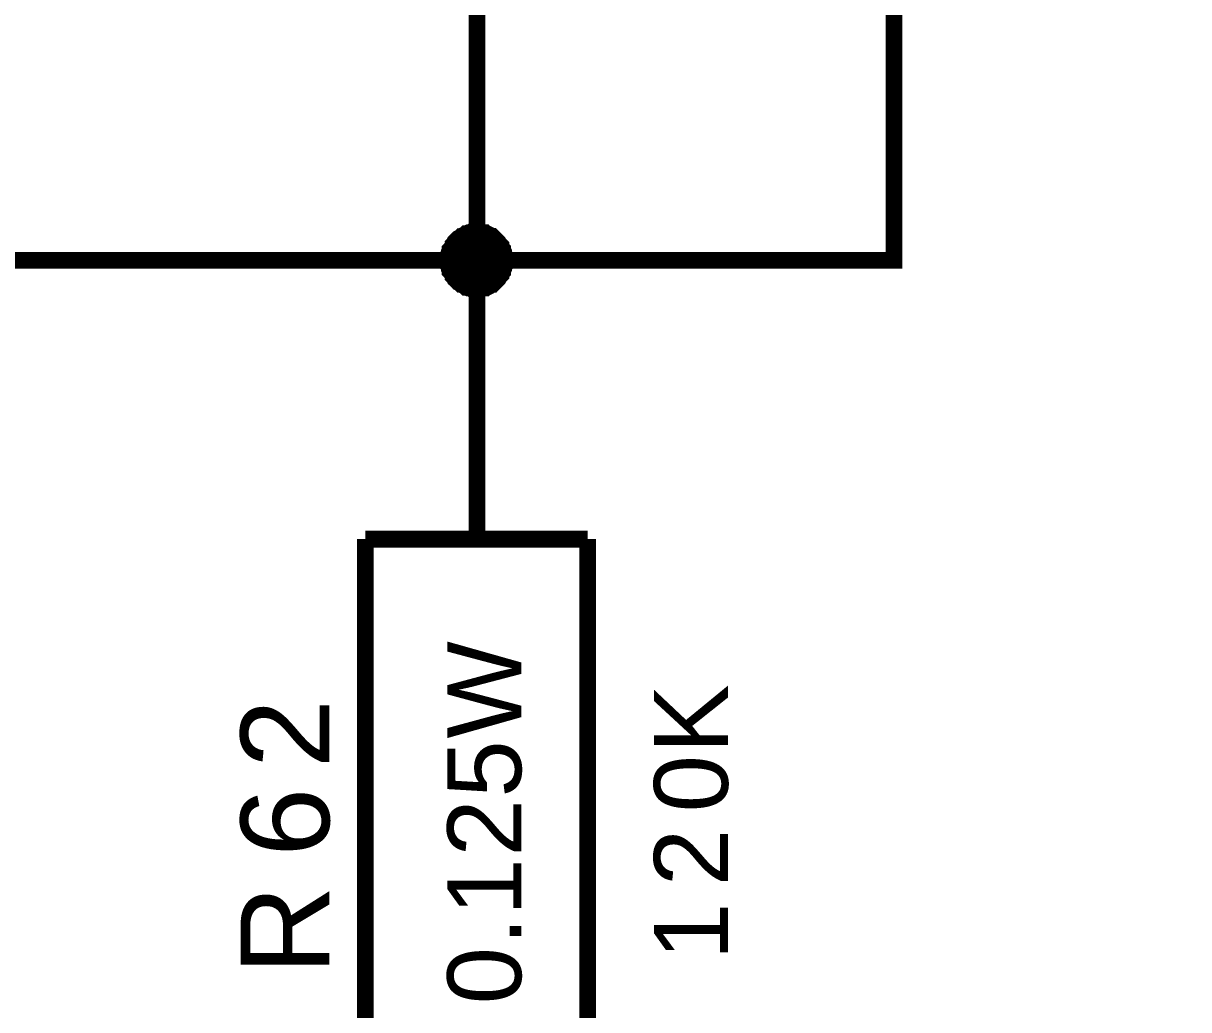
# Model space of a CAD drawing. Header units: millimetres. Extents: x -2024 to 917, y -725 to 13.
# Drawn here: x -1977.02 to -1956.12, y -235.11 to -217.41 of the extents above; entities that cross this region are included whole.
import ezdxf

# ---------------------------------------------------------------- set-up
doc = ezdxf.new("R2010")
doc.units = ezdxf.units.MM
doc.styles.get("Standard").update_dxf_attribs({"font": 'arial.ttf'})

msp = doc.modelspace()

# ---------------------------------------------------------------- linework, layer by layer
at = {"color": 7}
for points, const_width in [([(-1968.883, -221.663), (-1961.402, -221.663), (-1961.402, -186.658), (-1898.921, -186.658)], 0.3), ([(-1968.883, -211.662), (-1968.883, -221.663), (-1968.883, -224.164)], 0.3), ([(-1969.396, -221.663), (-1969.396, -221.63), (-1969.396, -221.614), (-1969.396, -221.581), (-1969.379, -221.564), (-1969.379, -221.531), (-1969.379, -221.514), (-1969.363, -221.481), (-1969.363, -221.465), (-1969.346, -221.448), (-1969.329, -221.415), (-1969.313, -221.398), (-1969.313, -221.382), (-1969.296, -221.365), (-1969.28, -221.332), (-1969.263, -221.316), (-1969.247, -221.299), (-1969.23, -221.283), (-1969.214, -221.266), (-1969.181, -221.249), (-1969.164, -221.233), (-1969.147, -221.233), (-1969.131, -221.216), (-1969.098, -221.2), (-1969.081, -221.183), (-1969.065, -221.183), (-1969.032, -221.167), (-1969.015, -221.167), (-1968.982, -221.167), (-1968.965, -221.15), (-1968.932, -221.15), (-1968.916, -221.15), (-1968.883, -221.15)], 0.3), ([(-1969.396, -221.663), (-1969.396, -221.63), (-1969.396, -221.614), (-1969.396, -221.581), (-1969.379, -221.564), (-1969.379, -221.531), (-1969.379, -221.514), (-1969.363, -221.481), (-1969.363, -221.465), (-1969.346, -221.448), (-1969.329, -221.415), (-1969.313, -221.398), (-1969.313, -221.382), (-1969.296, -221.365), (-1969.28, -221.332), (-1969.263, -221.316), (-1969.247, -221.299), (-1969.23, -221.283), (-1969.214, -221.266), (-1969.181, -221.249), (-1969.164, -221.233), (-1969.147, -221.233), (-1969.131, -221.216), (-1969.098, -221.2), (-1969.081, -221.183), (-1969.065, -221.183), (-1969.032, -221.167), (-1969.015, -221.167), (-1968.982, -221.167), (-1968.965, -221.15), (-1968.932, -221.15), (-1968.916, -221.15), (-1968.883, -221.15)], 0.3), ([(-1969.396, -221.663), (-1969.396, -221.63), (-1969.396, -221.614), (-1969.396, -221.581), (-1969.379, -221.564), (-1969.379, -221.531), (-1969.379, -221.514), (-1969.363, -221.481), (-1969.363, -221.465), (-1969.346, -221.448), (-1969.329, -221.415), (-1969.313, -221.398), (-1969.313, -221.382), (-1969.296, -221.365), (-1969.28, -221.332), (-1969.263, -221.316), (-1969.247, -221.299), (-1969.23, -221.283), (-1969.214, -221.266), (-1969.181, -221.249), (-1969.164, -221.233), (-1969.147, -221.233), (-1969.131, -221.216), (-1969.098, -221.2), (-1969.081, -221.183), (-1969.065, -221.183), (-1969.032, -221.167), (-1969.015, -221.167), (-1968.982, -221.167), (-1968.965, -221.15), (-1968.932, -221.15), (-1968.916, -221.15), (-1968.883, -221.15)], 0.3), ([(-1969.396, -221.663), (-1969.396, -221.63), (-1969.396, -221.614), (-1969.396, -221.581), (-1969.379, -221.564), (-1969.379, -221.531), (-1969.379, -221.514), (-1969.363, -221.481), (-1969.363, -221.465), (-1969.346, -221.448), (-1969.329, -221.415), (-1969.313, -221.398), (-1969.313, -221.382), (-1969.296, -221.365), (-1969.28, -221.332), (-1969.263, -221.316), (-1969.247, -221.299), (-1969.23, -221.283), (-1969.214, -221.266), (-1969.181, -221.249), (-1969.164, -221.233), (-1969.147, -221.233), (-1969.131, -221.216), (-1969.098, -221.2), (-1969.081, -221.183), (-1969.065, -221.183), (-1969.032, -221.167), (-1969.015, -221.167), (-1968.982, -221.167), (-1968.965, -221.15), (-1968.932, -221.15), (-1968.916, -221.15), (-1968.883, -221.15)], 0.3), ([(-1969.396, -221.663), (-1969.396, -221.63), (-1969.396, -221.614), (-1969.396, -221.581), (-1969.379, -221.564), (-1969.379, -221.531), (-1969.379, -221.514), (-1969.363, -221.481), (-1969.363, -221.465), (-1969.346, -221.448), (-1969.329, -221.415), (-1969.313, -221.398), (-1969.313, -221.382), (-1969.296, -221.365), (-1969.28, -221.332), (-1969.263, -221.316), (-1969.247, -221.299), (-1969.23, -221.283), (-1969.214, -221.266), (-1969.181, -221.249), (-1969.164, -221.233), (-1969.147, -221.233), (-1969.131, -221.216), (-1969.098, -221.2), (-1969.081, -221.183), (-1969.065, -221.183), (-1969.032, -221.167), (-1969.015, -221.167), (-1968.982, -221.167), (-1968.965, -221.15), (-1968.932, -221.15), (-1968.916, -221.15), (-1968.883, -221.15)], 0.3), ([(-1969.396, -221.663), (-1969.396, -221.63), (-1969.396, -221.614), (-1969.396, -221.581), (-1969.379, -221.564), (-1969.379, -221.531), (-1969.379, -221.514), (-1969.363, -221.481), (-1969.363, -221.465), (-1969.346, -221.448), (-1969.329, -221.415), (-1969.313, -221.398), (-1969.313, -221.382), (-1969.296, -221.365), (-1969.28, -221.332), (-1969.263, -221.316), (-1969.247, -221.299), (-1969.23, -221.283), (-1969.214, -221.266), (-1969.181, -221.249), (-1969.164, -221.233), (-1969.147, -221.233), (-1969.131, -221.216), (-1969.098, -221.2), (-1969.081, -221.183), (-1969.065, -221.183), (-1969.032, -221.167), (-1969.015, -221.167), (-1968.982, -221.167), (-1968.965, -221.15), (-1968.932, -221.15), (-1968.916, -221.15), (-1968.883, -221.15)], 0.3), ([(-1969.396, -221.663), (-1969.396, -221.63), (-1969.396, -221.614), (-1969.396, -221.581), (-1969.379, -221.564), (-1969.379, -221.531), (-1969.379, -221.514), (-1969.363, -221.481), (-1969.363, -221.465), (-1969.346, -221.448), (-1969.329, -221.415), (-1969.313, -221.398), (-1969.313, -221.382), (-1969.296, -221.365), (-1969.28, -221.332), (-1969.263, -221.316), (-1969.247, -221.299), (-1969.23, -221.283), (-1969.214, -221.266), (-1969.181, -221.249), (-1969.164, -221.233), (-1969.147, -221.233), (-1969.131, -221.216), (-1969.098, -221.2), (-1969.081, -221.183), (-1969.065, -221.183), (-1969.032, -221.167), (-1969.015, -221.167), (-1968.982, -221.167), (-1968.965, -221.15), (-1968.932, -221.15), (-1968.916, -221.15), (-1968.883, -221.15)], 0.0991), ([(-1969.396, -221.663), (-1969.396, -221.63), (-1969.396, -221.614), (-1969.396, -221.581), (-1969.379, -221.564), (-1969.379, -221.531), (-1969.379, -221.514), (-1969.363, -221.481), (-1969.363, -221.465), (-1969.346, -221.448), (-1969.329, -221.415), (-1969.313, -221.398), (-1969.313, -221.382), (-1969.296, -221.365), (-1969.28, -221.332), (-1969.263, -221.316), (-1969.247, -221.299), (-1969.23, -221.283), (-1969.214, -221.266), (-1969.181, -221.249), (-1969.164, -221.233), (-1969.147, -221.233), (-1969.131, -221.216), (-1969.098, -221.2), (-1969.081, -221.183), (-1969.065, -221.183), (-1969.032, -221.167), (-1969.015, -221.167), (-1968.982, -221.167), (-1968.965, -221.15), (-1968.932, -221.15), (-1968.916, -221.15), (-1968.883, -221.15)], 0.0991), ([(-1969.396, -221.663), (-1969.396, -221.63), (-1969.396, -221.614), (-1969.396, -221.581), (-1969.379, -221.564), (-1969.379, -221.531), (-1969.379, -221.514), (-1969.363, -221.481), (-1969.363, -221.465), (-1969.346, -221.448), (-1969.329, -221.415), (-1969.313, -221.398), (-1969.313, -221.382), (-1969.296, -221.365), (-1969.28, -221.332), (-1969.263, -221.316), (-1969.247, -221.299), (-1969.23, -221.283), (-1969.214, -221.266), (-1969.181, -221.249), (-1969.164, -221.233), (-1969.147, -221.233), (-1969.131, -221.216), (-1969.098, -221.2), (-1969.081, -221.183), (-1969.065, -221.183), (-1969.032, -221.167), (-1969.015, -221.167), (-1968.982, -221.167), (-1968.965, -221.15), (-1968.932, -221.15), (-1968.916, -221.15), (-1968.883, -221.15)], 0.0991), ([(-1969.396, -221.663), (-1969.396, -221.63), (-1969.396, -221.614), (-1969.396, -221.581), (-1969.379, -221.564), (-1969.379, -221.531), (-1969.379, -221.514), (-1969.363, -221.481), (-1969.363, -221.465), (-1969.346, -221.448), (-1969.329, -221.415), (-1969.313, -221.398), (-1969.313, -221.382), (-1969.296, -221.365), (-1969.28, -221.332), (-1969.263, -221.316), (-1969.247, -221.299), (-1969.23, -221.283), (-1969.214, -221.266), (-1969.181, -221.249), (-1969.164, -221.233), (-1969.147, -221.233), (-1969.131, -221.216), (-1969.098, -221.2), (-1969.081, -221.183), (-1969.065, -221.183), (-1969.032, -221.167), (-1969.015, -221.167), (-1968.982, -221.167), (-1968.965, -221.15), (-1968.932, -221.15), (-1968.916, -221.15), (-1968.883, -221.15)], 0.0991), ([(-1969.396, -221.663), (-1969.396, -221.63), (-1969.396, -221.614), (-1969.396, -221.581), (-1969.379, -221.564), (-1969.379, -221.531), (-1969.379, -221.514), (-1969.363, -221.481), (-1969.363, -221.465), (-1969.346, -221.448), (-1969.329, -221.415), (-1969.313, -221.398), (-1969.313, -221.382), (-1969.296, -221.365), (-1969.28, -221.332), (-1969.263, -221.316), (-1969.247, -221.299), (-1969.23, -221.283), (-1969.214, -221.266), (-1969.181, -221.249), (-1969.164, -221.233), (-1969.147, -221.233), (-1969.131, -221.216), (-1969.098, -221.2), (-1969.081, -221.183), (-1969.065, -221.183), (-1969.032, -221.167), (-1969.015, -221.167), (-1968.982, -221.167), (-1968.965, -221.15), (-1968.932, -221.15), (-1968.916, -221.15), (-1968.883, -221.15)], 0.0991), ([(-1969.396, -221.663), (-1969.396, -221.63), (-1969.396, -221.614), (-1969.396, -221.581), (-1969.379, -221.564), (-1969.379, -221.531), (-1969.379, -221.514), (-1969.363, -221.481), (-1969.363, -221.465), (-1969.346, -221.448), (-1969.329, -221.415), (-1969.313, -221.398), (-1969.313, -221.382), (-1969.296, -221.365), (-1969.28, -221.332), (-1969.263, -221.316), (-1969.247, -221.299), (-1969.23, -221.283), (-1969.214, -221.266), (-1969.181, -221.249), (-1969.164, -221.233), (-1969.147, -221.233), (-1969.131, -221.216), (-1969.098, -221.2), (-1969.081, -221.183), (-1969.065, -221.183), (-1969.032, -221.167), (-1969.015, -221.167), (-1968.982, -221.167), (-1968.965, -221.15), (-1968.932, -221.15), (-1968.916, -221.15), (-1968.883, -221.15)], 0.0991), ([(-1968.883, -221.15), (-1968.883, -221.15)], 0.3), ([(-1968.883, -221.15), (-1968.866, -221.15), (-1968.833, -221.15), (-1968.816, -221.15), (-1968.783, -221.167), (-1968.767, -221.167), (-1968.734, -221.167), (-1968.717, -221.183), (-1968.701, -221.183), (-1968.667, -221.2), (-1968.651, -221.216), (-1968.634, -221.233), (-1968.601, -221.233), (-1968.585, -221.249), (-1968.568, -221.266), (-1968.552, -221.283), (-1968.535, -221.299), (-1968.518, -221.316), (-1968.502, -221.332), (-1968.485, -221.365), (-1968.469, -221.382), (-1968.452, -221.398), (-1968.452, -221.415), (-1968.436, -221.448), (-1968.419, -221.465), (-1968.419, -221.481), (-1968.403, -221.514), (-1968.403, -221.531), (-1968.403, -221.564), (-1968.386, -221.581), (-1968.386, -221.614), (-1968.386, -221.63), (-1968.386, -221.663)], 0.3), ([(-1968.883, -221.15), (-1968.883, -221.15)], 0.3), ([(-1968.883, -221.15), (-1968.866, -221.15), (-1968.833, -221.15), (-1968.816, -221.15), (-1968.783, -221.167), (-1968.767, -221.167), (-1968.734, -221.167), (-1968.717, -221.183), (-1968.701, -221.183), (-1968.667, -221.2), (-1968.651, -221.216), (-1968.634, -221.233), (-1968.601, -221.233), (-1968.585, -221.249), (-1968.568, -221.266), (-1968.552, -221.283), (-1968.535, -221.299), (-1968.518, -221.316), (-1968.502, -221.332), (-1968.485, -221.365), (-1968.469, -221.382), (-1968.452, -221.398), (-1968.452, -221.415), (-1968.436, -221.448), (-1968.419, -221.465), (-1968.419, -221.481), (-1968.403, -221.514), (-1968.403, -221.531), (-1968.403, -221.564), (-1968.386, -221.581), (-1968.386, -221.614), (-1968.386, -221.63), (-1968.386, -221.663)], 0.3), ([(-1968.883, -221.15), (-1968.883, -221.15)], 0.3), ([(-1968.883, -221.15), (-1968.866, -221.15), (-1968.833, -221.15), (-1968.816, -221.15), (-1968.783, -221.167), (-1968.767, -221.167), (-1968.734, -221.167), (-1968.717, -221.183), (-1968.701, -221.183), (-1968.667, -221.2), (-1968.651, -221.216), (-1968.634, -221.233), (-1968.601, -221.233), (-1968.585, -221.249), (-1968.568, -221.266), (-1968.552, -221.283), (-1968.535, -221.299), (-1968.518, -221.316), (-1968.502, -221.332), (-1968.485, -221.365), (-1968.469, -221.382), (-1968.452, -221.398), (-1968.452, -221.415), (-1968.436, -221.448), (-1968.419, -221.465), (-1968.419, -221.481), (-1968.403, -221.514), (-1968.403, -221.531), (-1968.403, -221.564), (-1968.386, -221.581), (-1968.386, -221.614), (-1968.386, -221.63), (-1968.386, -221.663)], 0.3), ([(-1968.883, -221.15), (-1968.883, -221.15)], 0.3), ([(-1968.883, -221.15), (-1968.866, -221.15), (-1968.833, -221.15), (-1968.816, -221.15), (-1968.783, -221.167), (-1968.767, -221.167), (-1968.734, -221.167), (-1968.717, -221.183), (-1968.701, -221.183), (-1968.667, -221.2), (-1968.651, -221.216), (-1968.634, -221.233), (-1968.601, -221.233), (-1968.585, -221.249), (-1968.568, -221.266), (-1968.552, -221.283), (-1968.535, -221.299), (-1968.518, -221.316), (-1968.502, -221.332), (-1968.485, -221.365), (-1968.469, -221.382), (-1968.452, -221.398), (-1968.452, -221.415), (-1968.436, -221.448), (-1968.419, -221.465), (-1968.419, -221.481), (-1968.403, -221.514), (-1968.403, -221.531), (-1968.403, -221.564), (-1968.386, -221.581), (-1968.386, -221.614), (-1968.386, -221.63), (-1968.386, -221.663)], 0.3), ([(-1968.883, -221.15), (-1968.883, -221.15)], 0.3), ([(-1968.883, -221.15), (-1968.866, -221.15), (-1968.833, -221.15), (-1968.816, -221.15), (-1968.783, -221.167), (-1968.767, -221.167), (-1968.734, -221.167), (-1968.717, -221.183), (-1968.701, -221.183), (-1968.667, -221.2), (-1968.651, -221.216), (-1968.634, -221.233), (-1968.601, -221.233), (-1968.585, -221.249), (-1968.568, -221.266), (-1968.552, -221.283), (-1968.535, -221.299), (-1968.518, -221.316), (-1968.502, -221.332), (-1968.485, -221.365), (-1968.469, -221.382), (-1968.452, -221.398), (-1968.452, -221.415), (-1968.436, -221.448), (-1968.419, -221.465), (-1968.419, -221.481), (-1968.403, -221.514), (-1968.403, -221.531), (-1968.403, -221.564), (-1968.386, -221.581), (-1968.386, -221.614), (-1968.386, -221.63), (-1968.386, -221.663)], 0.3), ([(-1968.883, -221.15), (-1968.883, -221.15)], 0.3), ([(-1968.883, -221.15), (-1968.866, -221.15), (-1968.833, -221.15), (-1968.816, -221.15), (-1968.783, -221.167), (-1968.767, -221.167), (-1968.734, -221.167), (-1968.717, -221.183), (-1968.701, -221.183), (-1968.667, -221.2), (-1968.651, -221.216), (-1968.634, -221.233), (-1968.601, -221.233), (-1968.585, -221.249), (-1968.568, -221.266), (-1968.552, -221.283), (-1968.535, -221.299), (-1968.518, -221.316), (-1968.502, -221.332), (-1968.485, -221.365), (-1968.469, -221.382), (-1968.452, -221.398), (-1968.452, -221.415), (-1968.436, -221.448), (-1968.419, -221.465), (-1968.419, -221.481), (-1968.403, -221.514), (-1968.403, -221.531), (-1968.403, -221.564), (-1968.386, -221.581), (-1968.386, -221.614), (-1968.386, -221.63), (-1968.386, -221.663)], 0.3), ([(-1968.883, -221.15), (-1968.883, -221.15)], 0.0991), ([(-1968.883, -221.15), (-1968.866, -221.15), (-1968.833, -221.15), (-1968.816, -221.15), (-1968.783, -221.167), (-1968.767, -221.167), (-1968.734, -221.167), (-1968.717, -221.183), (-1968.701, -221.183), (-1968.667, -221.2), (-1968.651, -221.216), (-1968.634, -221.233), (-1968.601, -221.233), (-1968.585, -221.249), (-1968.568, -221.266), (-1968.552, -221.283), (-1968.535, -221.299), (-1968.518, -221.316), (-1968.502, -221.332), (-1968.485, -221.365), (-1968.469, -221.382), (-1968.452, -221.398), (-1968.452, -221.415), (-1968.436, -221.448), (-1968.419, -221.465), (-1968.419, -221.481), (-1968.403, -221.514), (-1968.403, -221.531), (-1968.403, -221.564), (-1968.386, -221.581), (-1968.386, -221.614), (-1968.386, -221.63), (-1968.386, -221.663)], 0.0991), ([(-1968.883, -221.15), (-1968.883, -221.15)], 0.0991), ([(-1968.883, -221.15), (-1968.866, -221.15), (-1968.833, -221.15), (-1968.816, -221.15), (-1968.783, -221.167), (-1968.767, -221.167), (-1968.734, -221.167), (-1968.717, -221.183), (-1968.701, -221.183), (-1968.667, -221.2), (-1968.651, -221.216), (-1968.634, -221.233), (-1968.601, -221.233), (-1968.585, -221.249), (-1968.568, -221.266), (-1968.552, -221.283), (-1968.535, -221.299), (-1968.518, -221.316), (-1968.502, -221.332), (-1968.485, -221.365), (-1968.469, -221.382), (-1968.452, -221.398), (-1968.452, -221.415), (-1968.436, -221.448), (-1968.419, -221.465), (-1968.419, -221.481), (-1968.403, -221.514), (-1968.403, -221.531), (-1968.403, -221.564), (-1968.386, -221.581), (-1968.386, -221.614), (-1968.386, -221.63), (-1968.386, -221.663)], 0.0991), ([(-1968.883, -221.15), (-1968.883, -221.15)], 0.0991), ([(-1968.883, -221.15), (-1968.866, -221.15), (-1968.833, -221.15), (-1968.816, -221.15), (-1968.783, -221.167), (-1968.767, -221.167), (-1968.734, -221.167), (-1968.717, -221.183), (-1968.701, -221.183), (-1968.667, -221.2), (-1968.651, -221.216), (-1968.634, -221.233), (-1968.601, -221.233), (-1968.585, -221.249), (-1968.568, -221.266), (-1968.552, -221.283), (-1968.535, -221.299), (-1968.518, -221.316), (-1968.502, -221.332), (-1968.485, -221.365), (-1968.469, -221.382), (-1968.452, -221.398), (-1968.452, -221.415), (-1968.436, -221.448), (-1968.419, -221.465), (-1968.419, -221.481), (-1968.403, -221.514), (-1968.403, -221.531), (-1968.403, -221.564), (-1968.386, -221.581), (-1968.386, -221.614), (-1968.386, -221.63), (-1968.386, -221.663)], 0.0991), ([(-1968.883, -221.15), (-1968.883, -221.15)], 0.0991), ([(-1968.883, -221.15), (-1968.866, -221.15), (-1968.833, -221.15), (-1968.816, -221.15), (-1968.783, -221.167), (-1968.767, -221.167), (-1968.734, -221.167), (-1968.717, -221.183), (-1968.701, -221.183), (-1968.667, -221.2), (-1968.651, -221.216), (-1968.634, -221.233), (-1968.601, -221.233), (-1968.585, -221.249), (-1968.568, -221.266), (-1968.552, -221.283), (-1968.535, -221.299), (-1968.518, -221.316), (-1968.502, -221.332), (-1968.485, -221.365), (-1968.469, -221.382), (-1968.452, -221.398), (-1968.452, -221.415), (-1968.436, -221.448), (-1968.419, -221.465), (-1968.419, -221.481), (-1968.403, -221.514), (-1968.403, -221.531), (-1968.403, -221.564), (-1968.386, -221.581), (-1968.386, -221.614), (-1968.386, -221.63), (-1968.386, -221.663)], 0.0991), ([(-1968.883, -221.15), (-1968.883, -221.15)], 0.0991), ([(-1968.883, -221.15), (-1968.866, -221.15), (-1968.833, -221.15), (-1968.816, -221.15), (-1968.783, -221.167), (-1968.767, -221.167), (-1968.734, -221.167), (-1968.717, -221.183), (-1968.701, -221.183), (-1968.667, -221.2), (-1968.651, -221.216), (-1968.634, -221.233), (-1968.601, -221.233), (-1968.585, -221.249), (-1968.568, -221.266), (-1968.552, -221.283), (-1968.535, -221.299), (-1968.518, -221.316), (-1968.502, -221.332), (-1968.485, -221.365), (-1968.469, -221.382), (-1968.452, -221.398), (-1968.452, -221.415), (-1968.436, -221.448), (-1968.419, -221.465), (-1968.419, -221.481), (-1968.403, -221.514), (-1968.403, -221.531), (-1968.403, -221.564), (-1968.386, -221.581), (-1968.386, -221.614), (-1968.386, -221.63), (-1968.386, -221.663)], 0.0991), ([(-1968.883, -221.15), (-1968.883, -221.15)], 0.0991), ([(-1968.883, -221.15), (-1968.866, -221.15), (-1968.833, -221.15), (-1968.816, -221.15), (-1968.783, -221.167), (-1968.767, -221.167), (-1968.734, -221.167), (-1968.717, -221.183), (-1968.701, -221.183), (-1968.667, -221.2), (-1968.651, -221.216), (-1968.634, -221.233), (-1968.601, -221.233), (-1968.585, -221.249), (-1968.568, -221.266), (-1968.552, -221.283), (-1968.535, -221.299), (-1968.518, -221.316), (-1968.502, -221.332), (-1968.485, -221.365), (-1968.469, -221.382), (-1968.452, -221.398), (-1968.452, -221.415), (-1968.436, -221.448), (-1968.419, -221.465), (-1968.419, -221.481), (-1968.403, -221.514), (-1968.403, -221.531), (-1968.403, -221.564), (-1968.386, -221.581), (-1968.386, -221.614), (-1968.386, -221.63), (-1968.386, -221.663)], 0.0991), ([(-1981.379, -227.923), (-1981.379, -221.663), (-1968.883, -221.663)], 0.3), ([(-1968.883, -222.177), (-1968.916, -222.177), (-1968.932, -222.177), (-1968.965, -222.177), (-1968.982, -222.16), (-1969.015, -222.16), (-1969.032, -222.16), (-1969.065, -222.144), (-1969.081, -222.144), (-1969.098, -222.127), (-1969.131, -222.11), (-1969.147, -222.094), (-1969.164, -222.094), (-1969.181, -222.077), (-1969.214, -222.061), (-1969.23, -222.044), (-1969.247, -222.028), (-1969.263, -222.011), (-1969.28, -221.995), (-1969.296, -221.961), (-1969.313, -221.945), (-1969.313, -221.928), (-1969.329, -221.912), (-1969.346, -221.879), (-1969.363, -221.862), (-1969.363, -221.846), (-1969.379, -221.812), (-1969.379, -221.796), (-1969.379, -221.763), (-1969.396, -221.746), (-1969.396, -221.713), (-1969.396, -221.696), (-1969.396, -221.663)], 0.3), ([(-1969.396, -221.663), (-1969.396, -221.663)], 0.3), ([(-1968.883, -222.177), (-1968.916, -222.177), (-1968.932, -222.177), (-1968.965, -222.177), (-1968.982, -222.16), (-1969.015, -222.16), (-1969.032, -222.16), (-1969.065, -222.144), (-1969.081, -222.144), (-1969.098, -222.127), (-1969.131, -222.11), (-1969.147, -222.094), (-1969.164, -222.094), (-1969.181, -222.077), (-1969.214, -222.061), (-1969.23, -222.044), (-1969.247, -222.028), (-1969.263, -222.011), (-1969.28, -221.995), (-1969.296, -221.961), (-1969.313, -221.945), (-1969.313, -221.928), (-1969.329, -221.912), (-1969.346, -221.879), (-1969.363, -221.862), (-1969.363, -221.846), (-1969.379, -221.812), (-1969.379, -221.796), (-1969.379, -221.763), (-1969.396, -221.746), (-1969.396, -221.713), (-1969.396, -221.696), (-1969.396, -221.663)], 0.3), ([(-1969.396, -221.663), (-1969.396, -221.663)], 0.3), ([(-1968.883, -222.177), (-1968.916, -222.177), (-1968.932, -222.177), (-1968.965, -222.177), (-1968.982, -222.16), (-1969.015, -222.16), (-1969.032, -222.16), (-1969.065, -222.144), (-1969.081, -222.144), (-1969.098, -222.127), (-1969.131, -222.11), (-1969.147, -222.094), (-1969.164, -222.094), (-1969.181, -222.077), (-1969.214, -222.061), (-1969.23, -222.044), (-1969.247, -222.028), (-1969.263, -222.011), (-1969.28, -221.995), (-1969.296, -221.961), (-1969.313, -221.945), (-1969.313, -221.928), (-1969.329, -221.912), (-1969.346, -221.879), (-1969.363, -221.862), (-1969.363, -221.846), (-1969.379, -221.812), (-1969.379, -221.796), (-1969.379, -221.763), (-1969.396, -221.746), (-1969.396, -221.713), (-1969.396, -221.696), (-1969.396, -221.663)], 0.3), ([(-1969.396, -221.663), (-1969.396, -221.663)], 0.3), ([(-1968.883, -222.177), (-1968.916, -222.177), (-1968.932, -222.177), (-1968.965, -222.177), (-1968.982, -222.16), (-1969.015, -222.16), (-1969.032, -222.16), (-1969.065, -222.144), (-1969.081, -222.144), (-1969.098, -222.127), (-1969.131, -222.11), (-1969.147, -222.094), (-1969.164, -222.094), (-1969.181, -222.077), (-1969.214, -222.061), (-1969.23, -222.044), (-1969.247, -222.028), (-1969.263, -222.011), (-1969.28, -221.995), (-1969.296, -221.961), (-1969.313, -221.945), (-1969.313, -221.928), (-1969.329, -221.912), (-1969.346, -221.879), (-1969.363, -221.862), (-1969.363, -221.846), (-1969.379, -221.812), (-1969.379, -221.796), (-1969.379, -221.763), (-1969.396, -221.746), (-1969.396, -221.713), (-1969.396, -221.696), (-1969.396, -221.663)], 0.3), ([(-1969.396, -221.663), (-1969.396, -221.663)], 0.3), ([(-1968.883, -222.177), (-1968.916, -222.177), (-1968.932, -222.177), (-1968.965, -222.177), (-1968.982, -222.16), (-1969.015, -222.16), (-1969.032, -222.16), (-1969.065, -222.144), (-1969.081, -222.144), (-1969.098, -222.127), (-1969.131, -222.11), (-1969.147, -222.094), (-1969.164, -222.094), (-1969.181, -222.077), (-1969.214, -222.061), (-1969.23, -222.044), (-1969.247, -222.028), (-1969.263, -222.011), (-1969.28, -221.995), (-1969.296, -221.961), (-1969.313, -221.945), (-1969.313, -221.928), (-1969.329, -221.912), (-1969.346, -221.879), (-1969.363, -221.862), (-1969.363, -221.846), (-1969.379, -221.812), (-1969.379, -221.796), (-1969.379, -221.763), (-1969.396, -221.746), (-1969.396, -221.713), (-1969.396, -221.696), (-1969.396, -221.663)], 0.3), ([(-1969.396, -221.663), (-1969.396, -221.663)], 0.3), ([(-1968.883, -222.177), (-1968.916, -222.177), (-1968.932, -222.177), (-1968.965, -222.177), (-1968.982, -222.16), (-1969.015, -222.16), (-1969.032, -222.16), (-1969.065, -222.144), (-1969.081, -222.144), (-1969.098, -222.127), (-1969.131, -222.11), (-1969.147, -222.094), (-1969.164, -222.094), (-1969.181, -222.077), (-1969.214, -222.061), (-1969.23, -222.044), (-1969.247, -222.028), (-1969.263, -222.011), (-1969.28, -221.995), (-1969.296, -221.961), (-1969.313, -221.945), (-1969.313, -221.928), (-1969.329, -221.912), (-1969.346, -221.879), (-1969.363, -221.862), (-1969.363, -221.846), (-1969.379, -221.812), (-1969.379, -221.796), (-1969.379, -221.763), (-1969.396, -221.746), (-1969.396, -221.713), (-1969.396, -221.696), (-1969.396, -221.663)], 0.3), ([(-1969.396, -221.663), (-1969.396, -221.663)], 0.3), ([(-1968.386, -221.663), (-1968.386, -221.696), (-1968.386, -221.713), (-1968.386, -221.746), (-1968.403, -221.763), (-1968.403, -221.796), (-1968.403, -221.812), (-1968.419, -221.846), (-1968.419, -221.862), (-1968.436, -221.879), (-1968.452, -221.912), (-1968.452, -221.928), (-1968.469, -221.945), (-1968.485, -221.961), (-1968.502, -221.995), (-1968.518, -222.011), (-1968.535, -222.028), (-1968.552, -222.044), (-1968.568, -222.061), (-1968.585, -222.077), (-1968.601, -222.094), (-1968.634, -222.094), (-1968.651, -222.11), (-1968.667, -222.127), (-1968.701, -222.144), (-1968.717, -222.144), (-1968.734, -222.16), (-1968.767, -222.16), (-1968.783, -222.16), (-1968.816, -222.177), (-1968.833, -222.177), (-1968.866, -222.177), (-1968.883, -222.177)], 0.3), ([(-1968.386, -221.663), (-1968.386, -221.696), (-1968.386, -221.713), (-1968.386, -221.746), (-1968.403, -221.763), (-1968.403, -221.796), (-1968.403, -221.812), (-1968.419, -221.846), (-1968.419, -221.862), (-1968.436, -221.879), (-1968.452, -221.912), (-1968.452, -221.928), (-1968.469, -221.945), (-1968.485, -221.961), (-1968.502, -221.995), (-1968.518, -222.011), (-1968.535, -222.028), (-1968.552, -222.044), (-1968.568, -222.061), (-1968.585, -222.077), (-1968.601, -222.094), (-1968.634, -222.094), (-1968.651, -222.11), (-1968.667, -222.127), (-1968.701, -222.144), (-1968.717, -222.144), (-1968.734, -222.16), (-1968.767, -222.16), (-1968.783, -222.16), (-1968.816, -222.177), (-1968.833, -222.177), (-1968.866, -222.177), (-1968.883, -222.177)], 0.3), ([(-1968.386, -221.663), (-1968.386, -221.696), (-1968.386, -221.713), (-1968.386, -221.746), (-1968.403, -221.763), (-1968.403, -221.796), (-1968.403, -221.812), (-1968.419, -221.846), (-1968.419, -221.862), (-1968.436, -221.879), (-1968.452, -221.912), (-1968.452, -221.928), (-1968.469, -221.945), (-1968.485, -221.961), (-1968.502, -221.995), (-1968.518, -222.011), (-1968.535, -222.028), (-1968.552, -222.044), (-1968.568, -222.061), (-1968.585, -222.077), (-1968.601, -222.094), (-1968.634, -222.094), (-1968.651, -222.11), (-1968.667, -222.127), (-1968.701, -222.144), (-1968.717, -222.144), (-1968.734, -222.16), (-1968.767, -222.16), (-1968.783, -222.16), (-1968.816, -222.177), (-1968.833, -222.177), (-1968.866, -222.177), (-1968.883, -222.177)], 0.3), ([(-1968.386, -221.663), (-1968.386, -221.696), (-1968.386, -221.713), (-1968.386, -221.746), (-1968.403, -221.763), (-1968.403, -221.796), (-1968.403, -221.812), (-1968.419, -221.846), (-1968.419, -221.862), (-1968.436, -221.879), (-1968.452, -221.912), (-1968.452, -221.928), (-1968.469, -221.945), (-1968.485, -221.961), (-1968.502, -221.995), (-1968.518, -222.011), (-1968.535, -222.028), (-1968.552, -222.044), (-1968.568, -222.061), (-1968.585, -222.077), (-1968.601, -222.094), (-1968.634, -222.094), (-1968.651, -222.11), (-1968.667, -222.127), (-1968.701, -222.144), (-1968.717, -222.144), (-1968.734, -222.16), (-1968.767, -222.16), (-1968.783, -222.16), (-1968.816, -222.177), (-1968.833, -222.177), (-1968.866, -222.177), (-1968.883, -222.177)], 0.3), ([(-1968.386, -221.663), (-1968.386, -221.696), (-1968.386, -221.713), (-1968.386, -221.746), (-1968.403, -221.763), (-1968.403, -221.796), (-1968.403, -221.812), (-1968.419, -221.846), (-1968.419, -221.862), (-1968.436, -221.879), (-1968.452, -221.912), (-1968.452, -221.928), (-1968.469, -221.945), (-1968.485, -221.961), (-1968.502, -221.995), (-1968.518, -222.011), (-1968.535, -222.028), (-1968.552, -222.044), (-1968.568, -222.061), (-1968.585, -222.077), (-1968.601, -222.094), (-1968.634, -222.094), (-1968.651, -222.11), (-1968.667, -222.127), (-1968.701, -222.144), (-1968.717, -222.144), (-1968.734, -222.16), (-1968.767, -222.16), (-1968.783, -222.16), (-1968.816, -222.177), (-1968.833, -222.177), (-1968.866, -222.177), (-1968.883, -222.177)], 0.3), ([(-1968.386, -221.663), (-1968.386, -221.696), (-1968.386, -221.713), (-1968.386, -221.746), (-1968.403, -221.763), (-1968.403, -221.796), (-1968.403, -221.812), (-1968.419, -221.846), (-1968.419, -221.862), (-1968.436, -221.879), (-1968.452, -221.912), (-1968.452, -221.928), (-1968.469, -221.945), (-1968.485, -221.961), (-1968.502, -221.995), (-1968.518, -222.011), (-1968.535, -222.028), (-1968.552, -222.044), (-1968.568, -222.061), (-1968.585, -222.077), (-1968.601, -222.094), (-1968.634, -222.094), (-1968.651, -222.11), (-1968.667, -222.127), (-1968.701, -222.144), (-1968.717, -222.144), (-1968.734, -222.16), (-1968.767, -222.16), (-1968.783, -222.16), (-1968.816, -222.177), (-1968.833, -222.177), (-1968.866, -222.177), (-1968.883, -222.177)], 0.3), ([(-1968.386, -221.663), (-1968.386, -221.663), (-1968.386, -221.663), (-1968.386, -221.663), (-1968.386, -221.663), (-1968.386, -221.663), (-1968.386, -221.663), (-1968.386, -221.663), (-1968.386, -221.663), (-1968.386, -221.663), (-1968.386, -221.663), (-1968.386, -221.663), (-1968.386, -221.663), (-1968.386, -221.663), (-1968.386, -221.663), (-1968.386, -221.663), (-1968.386, -221.663), (-1968.386, -221.663), (-1968.386, -221.663), (-1968.386, -221.663), (-1968.386, -221.663), (-1968.386, -221.663), (-1968.386, -221.663), (-1968.386, -221.663), (-1968.386, -221.663), (-1968.386, -221.663), (-1968.386, -221.663), (-1968.386, -221.663), (-1968.386, -221.663), (-1968.386, -221.663), (-1968.386, -221.663), (-1968.386, -221.663), (-1968.386, -221.663)], 0.3), ([(-1968.386, -221.663), (-1968.386, -221.663)], 0.3), ([(-1968.386, -221.663), (-1968.386, -221.663), (-1968.386, -221.663), (-1968.386, -221.663), (-1968.386, -221.663), (-1968.386, -221.663), (-1968.386, -221.663), (-1968.386, -221.663), (-1968.386, -221.663), (-1968.386, -221.663), (-1968.386, -221.663), (-1968.386, -221.663), (-1968.386, -221.663), (-1968.386, -221.663), (-1968.386, -221.663), (-1968.386, -221.663), (-1968.386, -221.663), (-1968.386, -221.663), (-1968.386, -221.663), (-1968.386, -221.663), (-1968.386, -221.663), (-1968.386, -221.663), (-1968.386, -221.663), (-1968.386, -221.663), (-1968.386, -221.663), (-1968.386, -221.663), (-1968.386, -221.663), (-1968.386, -221.663), (-1968.386, -221.663), (-1968.386, -221.663), (-1968.386, -221.663), (-1968.386, -221.663), (-1968.386, -221.663)], 0.3), ([(-1968.386, -221.663), (-1968.386, -221.663)], 0.3), ([(-1968.386, -221.663), (-1968.386, -221.663), (-1968.386, -221.663), (-1968.386, -221.663), (-1968.386, -221.663), (-1968.386, -221.663), (-1968.386, -221.663), (-1968.386, -221.663), (-1968.386, -221.663), (-1968.386, -221.663), (-1968.386, -221.663), (-1968.386, -221.663), (-1968.386, -221.663), (-1968.386, -221.663), (-1968.386, -221.663), (-1968.386, -221.663), (-1968.386, -221.663), (-1968.386, -221.663), (-1968.386, -221.663), (-1968.386, -221.663), (-1968.386, -221.663), (-1968.386, -221.663), (-1968.386, -221.663), (-1968.386, -221.663), (-1968.386, -221.663), (-1968.386, -221.663), (-1968.386, -221.663), (-1968.386, -221.663), (-1968.386, -221.663), (-1968.386, -221.663), (-1968.386, -221.663), (-1968.386, -221.663), (-1968.386, -221.663)], 0.3), ([(-1968.386, -221.663), (-1968.386, -221.663)], 0.3), ([(-1968.386, -221.663), (-1968.386, -221.663), (-1968.386, -221.663), (-1968.386, -221.663), (-1968.386, -221.663), (-1968.386, -221.663), (-1968.386, -221.663), (-1968.386, -221.663), (-1968.386, -221.663), (-1968.386, -221.663), (-1968.386, -221.663), (-1968.386, -221.663), (-1968.386, -221.663), (-1968.386, -221.663), (-1968.386, -221.663), (-1968.386, -221.663), (-1968.386, -221.663), (-1968.386, -221.663), (-1968.386, -221.663), (-1968.386, -221.663), (-1968.386, -221.663), (-1968.386, -221.663), (-1968.386, -221.663), (-1968.386, -221.663), (-1968.386, -221.663), (-1968.386, -221.663), (-1968.386, -221.663), (-1968.386, -221.663), (-1968.386, -221.663), (-1968.386, -221.663), (-1968.386, -221.663), (-1968.386, -221.663), (-1968.386, -221.663)], 0.3), ([(-1968.386, -221.663), (-1968.386, -221.663)], 0.3), ([(-1968.386, -221.663), (-1968.386, -221.663), (-1968.386, -221.663), (-1968.386, -221.663), (-1968.386, -221.663), (-1968.386, -221.663), (-1968.386, -221.663), (-1968.386, -221.663), (-1968.386, -221.663), (-1968.386, -221.663), (-1968.386, -221.663), (-1968.386, -221.663), (-1968.386, -221.663), (-1968.386, -221.663), (-1968.386, -221.663), (-1968.386, -221.663), (-1968.386, -221.663), (-1968.386, -221.663), (-1968.386, -221.663), (-1968.386, -221.663), (-1968.386, -221.663), (-1968.386, -221.663), (-1968.386, -221.663), (-1968.386, -221.663), (-1968.386, -221.663), (-1968.386, -221.663), (-1968.386, -221.663), (-1968.386, -221.663), (-1968.386, -221.663), (-1968.386, -221.663), (-1968.386, -221.663), (-1968.386, -221.663), (-1968.386, -221.663)], 0.3), ([(-1968.386, -221.663), (-1968.386, -221.663)], 0.3), ([(-1968.386, -221.663), (-1968.386, -221.663), (-1968.386, -221.663), (-1968.386, -221.663), (-1968.386, -221.663), (-1968.386, -221.663), (-1968.386, -221.663), (-1968.386, -221.663), (-1968.386, -221.663), (-1968.386, -221.663), (-1968.386, -221.663), (-1968.386, -221.663), (-1968.386, -221.663), (-1968.386, -221.663), (-1968.386, -221.663), (-1968.386, -221.663), (-1968.386, -221.663), (-1968.386, -221.663), (-1968.386, -221.663), (-1968.386, -221.663), (-1968.386, -221.663), (-1968.386, -221.663), (-1968.386, -221.663), (-1968.386, -221.663), (-1968.386, -221.663), (-1968.386, -221.663), (-1968.386, -221.663), (-1968.386, -221.663), (-1968.386, -221.663), (-1968.386, -221.663), (-1968.386, -221.663), (-1968.386, -221.663), (-1968.386, -221.663)], 0.3), ([(-1968.386, -221.663), (-1968.386, -221.663)], 0.3), ([(-1968.883, -222.177), (-1968.916, -222.177), (-1968.932, -222.177), (-1968.965, -222.177), (-1968.982, -222.16), (-1969.015, -222.16), (-1969.032, -222.16), (-1969.065, -222.144), (-1969.081, -222.144), (-1969.098, -222.127), (-1969.131, -222.11), (-1969.147, -222.094), (-1969.164, -222.094), (-1969.181, -222.077), (-1969.214, -222.061), (-1969.23, -222.044), (-1969.247, -222.028), (-1969.263, -222.011), (-1969.28, -221.995), (-1969.296, -221.961), (-1969.313, -221.945), (-1969.313, -221.928), (-1969.329, -221.912), (-1969.346, -221.879), (-1969.363, -221.862), (-1969.363, -221.846), (-1969.379, -221.812), (-1969.379, -221.796), (-1969.379, -221.763), (-1969.396, -221.746), (-1969.396, -221.713), (-1969.396, -221.696), (-1969.396, -221.663)], 0.0991), ([(-1969.396, -221.663), (-1969.396, -221.663)], 0.0991), ([(-1968.883, -222.177), (-1968.916, -222.177), (-1968.932, -222.177), (-1968.965, -222.177), (-1968.982, -222.16), (-1969.015, -222.16), (-1969.032, -222.16), (-1969.065, -222.144), (-1969.081, -222.144), (-1969.098, -222.127), (-1969.131, -222.11), (-1969.147, -222.094), (-1969.164, -222.094), (-1969.181, -222.077), (-1969.214, -222.061), (-1969.23, -222.044), (-1969.247, -222.028), (-1969.263, -222.011), (-1969.28, -221.995), (-1969.296, -221.961), (-1969.313, -221.945), (-1969.313, -221.928), (-1969.329, -221.912), (-1969.346, -221.879), (-1969.363, -221.862), (-1969.363, -221.846), (-1969.379, -221.812), (-1969.379, -221.796), (-1969.379, -221.763), (-1969.396, -221.746), (-1969.396, -221.713), (-1969.396, -221.696), (-1969.396, -221.663)], 0.0991), ([(-1969.396, -221.663), (-1969.396, -221.663)], 0.0991), ([(-1968.883, -222.177), (-1968.916, -222.177), (-1968.932, -222.177), (-1968.965, -222.177), (-1968.982, -222.16), (-1969.015, -222.16), (-1969.032, -222.16), (-1969.065, -222.144), (-1969.081, -222.144), (-1969.098, -222.127), (-1969.131, -222.11), (-1969.147, -222.094), (-1969.164, -222.094), (-1969.181, -222.077), (-1969.214, -222.061), (-1969.23, -222.044), (-1969.247, -222.028), (-1969.263, -222.011), (-1969.28, -221.995), (-1969.296, -221.961), (-1969.313, -221.945), (-1969.313, -221.928), (-1969.329, -221.912), (-1969.346, -221.879), (-1969.363, -221.862), (-1969.363, -221.846), (-1969.379, -221.812), (-1969.379, -221.796), (-1969.379, -221.763), (-1969.396, -221.746), (-1969.396, -221.713), (-1969.396, -221.696), (-1969.396, -221.663)], 0.0991), ([(-1969.396, -221.663), (-1969.396, -221.663)], 0.0991), ([(-1968.883, -222.177), (-1968.916, -222.177), (-1968.932, -222.177), (-1968.965, -222.177), (-1968.982, -222.16), (-1969.015, -222.16), (-1969.032, -222.16), (-1969.065, -222.144), (-1969.081, -222.144), (-1969.098, -222.127), (-1969.131, -222.11), (-1969.147, -222.094), (-1969.164, -222.094), (-1969.181, -222.077), (-1969.214, -222.061), (-1969.23, -222.044), (-1969.247, -222.028), (-1969.263, -222.011), (-1969.28, -221.995), (-1969.296, -221.961), (-1969.313, -221.945), (-1969.313, -221.928), (-1969.329, -221.912), (-1969.346, -221.879), (-1969.363, -221.862), (-1969.363, -221.846), (-1969.379, -221.812), (-1969.379, -221.796), (-1969.379, -221.763), (-1969.396, -221.746), (-1969.396, -221.713), (-1969.396, -221.696), (-1969.396, -221.663)], 0.0991), ([(-1969.396, -221.663), (-1969.396, -221.663)], 0.0991), ([(-1968.883, -222.177), (-1968.916, -222.177), (-1968.932, -222.177), (-1968.965, -222.177), (-1968.982, -222.16), (-1969.015, -222.16), (-1969.032, -222.16), (-1969.065, -222.144), (-1969.081, -222.144), (-1969.098, -222.127), (-1969.131, -222.11), (-1969.147, -222.094), (-1969.164, -222.094), (-1969.181, -222.077), (-1969.214, -222.061), (-1969.23, -222.044), (-1969.247, -222.028), (-1969.263, -222.011), (-1969.28, -221.995), (-1969.296, -221.961), (-1969.313, -221.945), (-1969.313, -221.928), (-1969.329, -221.912), (-1969.346, -221.879), (-1969.363, -221.862), (-1969.363, -221.846), (-1969.379, -221.812), (-1969.379, -221.796), (-1969.379, -221.763), (-1969.396, -221.746), (-1969.396, -221.713), (-1969.396, -221.696), (-1969.396, -221.663)], 0.0991), ([(-1969.396, -221.663), (-1969.396, -221.663)], 0.0991), ([(-1968.883, -222.177), (-1968.916, -222.177), (-1968.932, -222.177), (-1968.965, -222.177), (-1968.982, -222.16), (-1969.015, -222.16), (-1969.032, -222.16), (-1969.065, -222.144), (-1969.081, -222.144), (-1969.098, -222.127), (-1969.131, -222.11), (-1969.147, -222.094), (-1969.164, -222.094), (-1969.181, -222.077), (-1969.214, -222.061), (-1969.23, -222.044), (-1969.247, -222.028), (-1969.263, -222.011), (-1969.28, -221.995), (-1969.296, -221.961), (-1969.313, -221.945), (-1969.313, -221.928), (-1969.329, -221.912), (-1969.346, -221.879), (-1969.363, -221.862), (-1969.363, -221.846), (-1969.379, -221.812), (-1969.379, -221.796), (-1969.379, -221.763), (-1969.396, -221.746), (-1969.396, -221.713), (-1969.396, -221.696), (-1969.396, -221.663)], 0.0991), ([(-1969.396, -221.663), (-1969.396, -221.663)], 0.0991), ([(-1968.386, -221.663), (-1968.386, -221.696), (-1968.386, -221.713), (-1968.386, -221.746), (-1968.403, -221.763), (-1968.403, -221.796), (-1968.403, -221.812), (-1968.419, -221.846), (-1968.419, -221.862), (-1968.436, -221.879), (-1968.452, -221.912), (-1968.452, -221.928), (-1968.469, -221.945), (-1968.485, -221.961), (-1968.502, -221.995), (-1968.518, -222.011), (-1968.535, -222.028), (-1968.552, -222.044), (-1968.568, -222.061), (-1968.585, -222.077), (-1968.601, -222.094), (-1968.634, -222.094), (-1968.651, -222.11), (-1968.667, -222.127), (-1968.701, -222.144), (-1968.717, -222.144), (-1968.734, -222.16), (-1968.767, -222.16), (-1968.783, -222.16), (-1968.816, -222.177), (-1968.833, -222.177), (-1968.866, -222.177), (-1968.883, -222.177)], 0.0991), ([(-1968.386, -221.663), (-1968.386, -221.696), (-1968.386, -221.713), (-1968.386, -221.746), (-1968.403, -221.763), (-1968.403, -221.796), (-1968.403, -221.812), (-1968.419, -221.846), (-1968.419, -221.862), (-1968.436, -221.879), (-1968.452, -221.912), (-1968.452, -221.928), (-1968.469, -221.945), (-1968.485, -221.961), (-1968.502, -221.995), (-1968.518, -222.011), (-1968.535, -222.028), (-1968.552, -222.044), (-1968.568, -222.061), (-1968.585, -222.077), (-1968.601, -222.094), (-1968.634, -222.094), (-1968.651, -222.11), (-1968.667, -222.127), (-1968.701, -222.144), (-1968.717, -222.144), (-1968.734, -222.16), (-1968.767, -222.16), (-1968.783, -222.16), (-1968.816, -222.177), (-1968.833, -222.177), (-1968.866, -222.177), (-1968.883, -222.177)], 0.0991), ([(-1968.386, -221.663), (-1968.386, -221.696), (-1968.386, -221.713), (-1968.386, -221.746), (-1968.403, -221.763), (-1968.403, -221.796), (-1968.403, -221.812), (-1968.419, -221.846), (-1968.419, -221.862), (-1968.436, -221.879), (-1968.452, -221.912), (-1968.452, -221.928), (-1968.469, -221.945), (-1968.485, -221.961), (-1968.502, -221.995), (-1968.518, -222.011), (-1968.535, -222.028), (-1968.552, -222.044), (-1968.568, -222.061), (-1968.585, -222.077), (-1968.601, -222.094), (-1968.634, -222.094), (-1968.651, -222.11), (-1968.667, -222.127), (-1968.701, -222.144), (-1968.717, -222.144), (-1968.734, -222.16), (-1968.767, -222.16), (-1968.783, -222.16), (-1968.816, -222.177), (-1968.833, -222.177), (-1968.866, -222.177), (-1968.883, -222.177)], 0.0991), ([(-1968.386, -221.663), (-1968.386, -221.696), (-1968.386, -221.713), (-1968.386, -221.746), (-1968.403, -221.763), (-1968.403, -221.796), (-1968.403, -221.812), (-1968.419, -221.846), (-1968.419, -221.862), (-1968.436, -221.879), (-1968.452, -221.912), (-1968.452, -221.928), (-1968.469, -221.945), (-1968.485, -221.961), (-1968.502, -221.995), (-1968.518, -222.011), (-1968.535, -222.028), (-1968.552, -222.044), (-1968.568, -222.061), (-1968.585, -222.077), (-1968.601, -222.094), (-1968.634, -222.094), (-1968.651, -222.11), (-1968.667, -222.127), (-1968.701, -222.144), (-1968.717, -222.144), (-1968.734, -222.16), (-1968.767, -222.16), (-1968.783, -222.16), (-1968.816, -222.177), (-1968.833, -222.177), (-1968.866, -222.177), (-1968.883, -222.177)], 0.0991), ([(-1968.386, -221.663), (-1968.386, -221.696), (-1968.386, -221.713), (-1968.386, -221.746), (-1968.403, -221.763), (-1968.403, -221.796), (-1968.403, -221.812), (-1968.419, -221.846), (-1968.419, -221.862), (-1968.436, -221.879), (-1968.452, -221.912), (-1968.452, -221.928), (-1968.469, -221.945), (-1968.485, -221.961), (-1968.502, -221.995), (-1968.518, -222.011), (-1968.535, -222.028), (-1968.552, -222.044), (-1968.568, -222.061), (-1968.585, -222.077), (-1968.601, -222.094), (-1968.634, -222.094), (-1968.651, -222.11), (-1968.667, -222.127), (-1968.701, -222.144), (-1968.717, -222.144), (-1968.734, -222.16), (-1968.767, -222.16), (-1968.783, -222.16), (-1968.816, -222.177), (-1968.833, -222.177), (-1968.866, -222.177), (-1968.883, -222.177)], 0.0991), ([(-1968.386, -221.663), (-1968.386, -221.696), (-1968.386, -221.713), (-1968.386, -221.746), (-1968.403, -221.763), (-1968.403, -221.796), (-1968.403, -221.812), (-1968.419, -221.846), (-1968.419, -221.862), (-1968.436, -221.879), (-1968.452, -221.912), (-1968.452, -221.928), (-1968.469, -221.945), (-1968.485, -221.961), (-1968.502, -221.995), (-1968.518, -222.011), (-1968.535, -222.028), (-1968.552, -222.044), (-1968.568, -222.061), (-1968.585, -222.077), (-1968.601, -222.094), (-1968.634, -222.094), (-1968.651, -222.11), (-1968.667, -222.127), (-1968.701, -222.144), (-1968.717, -222.144), (-1968.734, -222.16), (-1968.767, -222.16), (-1968.783, -222.16), (-1968.816, -222.177), (-1968.833, -222.177), (-1968.866, -222.177), (-1968.883, -222.177)], 0.0991), ([(-1968.386, -221.663), (-1968.386, -221.663), (-1968.386, -221.663), (-1968.386, -221.663), (-1968.386, -221.663), (-1968.386, -221.663), (-1968.386, -221.663), (-1968.386, -221.663), (-1968.386, -221.663), (-1968.386, -221.663), (-1968.386, -221.663), (-1968.386, -221.663), (-1968.386, -221.663), (-1968.386, -221.663), (-1968.386, -221.663), (-1968.386, -221.663), (-1968.386, -221.663), (-1968.386, -221.663), (-1968.386, -221.663), (-1968.386, -221.663), (-1968.386, -221.663), (-1968.386, -221.663), (-1968.386, -221.663), (-1968.386, -221.663), (-1968.386, -221.663), (-1968.386, -221.663), (-1968.386, -221.663), (-1968.386, -221.663), (-1968.386, -221.663), (-1968.386, -221.663), (-1968.386, -221.663), (-1968.386, -221.663), (-1968.386, -221.663)], 0.0991), ([(-1968.386, -221.663), (-1968.386, -221.663)], 0.0991), ([(-1968.386, -221.663), (-1968.386, -221.663), (-1968.386, -221.663), (-1968.386, -221.663), (-1968.386, -221.663), (-1968.386, -221.663), (-1968.386, -221.663), (-1968.386, -221.663), (-1968.386, -221.663), (-1968.386, -221.663), (-1968.386, -221.663), (-1968.386, -221.663), (-1968.386, -221.663), (-1968.386, -221.663), (-1968.386, -221.663), (-1968.386, -221.663), (-1968.386, -221.663), (-1968.386, -221.663), (-1968.386, -221.663), (-1968.386, -221.663), (-1968.386, -221.663), (-1968.386, -221.663), (-1968.386, -221.663), (-1968.386, -221.663), (-1968.386, -221.663), (-1968.386, -221.663), (-1968.386, -221.663), (-1968.386, -221.663), (-1968.386, -221.663), (-1968.386, -221.663), (-1968.386, -221.663), (-1968.386, -221.663), (-1968.386, -221.663)], 0.0991), ([(-1968.386, -221.663), (-1968.386, -221.663)], 0.0991), ([(-1968.386, -221.663), (-1968.386, -221.663), (-1968.386, -221.663), (-1968.386, -221.663), (-1968.386, -221.663), (-1968.386, -221.663), (-1968.386, -221.663), (-1968.386, -221.663), (-1968.386, -221.663), (-1968.386, -221.663), (-1968.386, -221.663), (-1968.386, -221.663), (-1968.386, -221.663), (-1968.386, -221.663), (-1968.386, -221.663), (-1968.386, -221.663), (-1968.386, -221.663), (-1968.386, -221.663), (-1968.386, -221.663), (-1968.386, -221.663), (-1968.386, -221.663), (-1968.386, -221.663), (-1968.386, -221.663), (-1968.386, -221.663), (-1968.386, -221.663), (-1968.386, -221.663), (-1968.386, -221.663), (-1968.386, -221.663), (-1968.386, -221.663), (-1968.386, -221.663), (-1968.386, -221.663), (-1968.386, -221.663), (-1968.386, -221.663)], 0.0991), ([(-1968.386, -221.663), (-1968.386, -221.663)], 0.0991), ([(-1968.386, -221.663), (-1968.386, -221.663), (-1968.386, -221.663), (-1968.386, -221.663), (-1968.386, -221.663), (-1968.386, -221.663), (-1968.386, -221.663), (-1968.386, -221.663), (-1968.386, -221.663), (-1968.386, -221.663), (-1968.386, -221.663), (-1968.386, -221.663), (-1968.386, -221.663), (-1968.386, -221.663), (-1968.386, -221.663), (-1968.386, -221.663), (-1968.386, -221.663), (-1968.386, -221.663), (-1968.386, -221.663), (-1968.386, -221.663), (-1968.386, -221.663), (-1968.386, -221.663), (-1968.386, -221.663), (-1968.386, -221.663), (-1968.386, -221.663), (-1968.386, -221.663), (-1968.386, -221.663), (-1968.386, -221.663), (-1968.386, -221.663), (-1968.386, -221.663), (-1968.386, -221.663), (-1968.386, -221.663), (-1968.386, -221.663)], 0.0991), ([(-1968.386, -221.663), (-1968.386, -221.663)], 0.0991), ([(-1968.386, -221.663), (-1968.386, -221.663), (-1968.386, -221.663), (-1968.386, -221.663), (-1968.386, -221.663), (-1968.386, -221.663), (-1968.386, -221.663), (-1968.386, -221.663), (-1968.386, -221.663), (-1968.386, -221.663), (-1968.386, -221.663), (-1968.386, -221.663), (-1968.386, -221.663), (-1968.386, -221.663), (-1968.386, -221.663), (-1968.386, -221.663), (-1968.386, -221.663), (-1968.386, -221.663), (-1968.386, -221.663), (-1968.386, -221.663), (-1968.386, -221.663), (-1968.386, -221.663), (-1968.386, -221.663), (-1968.386, -221.663), (-1968.386, -221.663), (-1968.386, -221.663), (-1968.386, -221.663), (-1968.386, -221.663), (-1968.386, -221.663), (-1968.386, -221.663), (-1968.386, -221.663), (-1968.386, -221.663), (-1968.386, -221.663)], 0.0991), ([(-1968.386, -221.663), (-1968.386, -221.663)], 0.0991), ([(-1968.386, -221.663), (-1968.386, -221.663), (-1968.386, -221.663), (-1968.386, -221.663), (-1968.386, -221.663), (-1968.386, -221.663), (-1968.386, -221.663), (-1968.386, -221.663), (-1968.386, -221.663), (-1968.386, -221.663), (-1968.386, -221.663), (-1968.386, -221.663), (-1968.386, -221.663), (-1968.386, -221.663), (-1968.386, -221.663), (-1968.386, -221.663), (-1968.386, -221.663), (-1968.386, -221.663), (-1968.386, -221.663), (-1968.386, -221.663), (-1968.386, -221.663), (-1968.386, -221.663), (-1968.386, -221.663), (-1968.386, -221.663), (-1968.386, -221.663), (-1968.386, -221.663), (-1968.386, -221.663), (-1968.386, -221.663), (-1968.386, -221.663), (-1968.386, -221.663), (-1968.386, -221.663), (-1968.386, -221.663), (-1968.386, -221.663)], 0.0991), ([(-1968.386, -221.663), (-1968.386, -221.663)], 0.0991), ([(-1968.883, -226.664), (-1968.883, -224.164)], 0.3), ([(-1970.885, -226.664), (-1966.896, -226.664)], 0.3), ([(-1970.885, -236.666), (-1970.885, -226.664)], 0.3), ([(-1966.896, -236.666), (-1966.896, -226.664)], 0.3)]:
    msp.add_lwpolyline(points, dxfattribs=dict(at, const_width=const_width))
at = {"color": 7, "const_width": 0.508}
msp.add_lwpolyline([(-1969.206, -221.658, 1), (-1968.698, -221.658, 1)], format="xyb", close=True, dxfattribs=at)

# ---------------------------------------------------------------- texts
at = {"color": 7}
for s, height, p in [('W', 1.325, (-1968.088, -230.241)), ('K', 1.325, (-1964.381, -230.506)), ('2', 1.59, (-1971.531, -230.771)), ('5', 1.325, (-1968.088, -231.301)), ('0', 1.325, (-1964.381, -231.566)), ('6', 1.59, (-1971.531, -232.36)), ('2', 1.325, (-1968.088, -232.36)), ('2', 1.325, (-1964.381, -232.89)), ('1', 1.325, (-1968.088, -233.42)), ('R', 1.59, (-1971.531, -234.48)), ('1', 1.325, (-1964.381, -234.215)), ('.', 1.325, (-1968.088, -233.95)), ('0', 1.325, (-1968.088, -235.01))]:
    msp.add_text(s, height=height, rotation=90, dxfattribs=at).set_placement(p)

doc.saveas('drawing.dxf')
